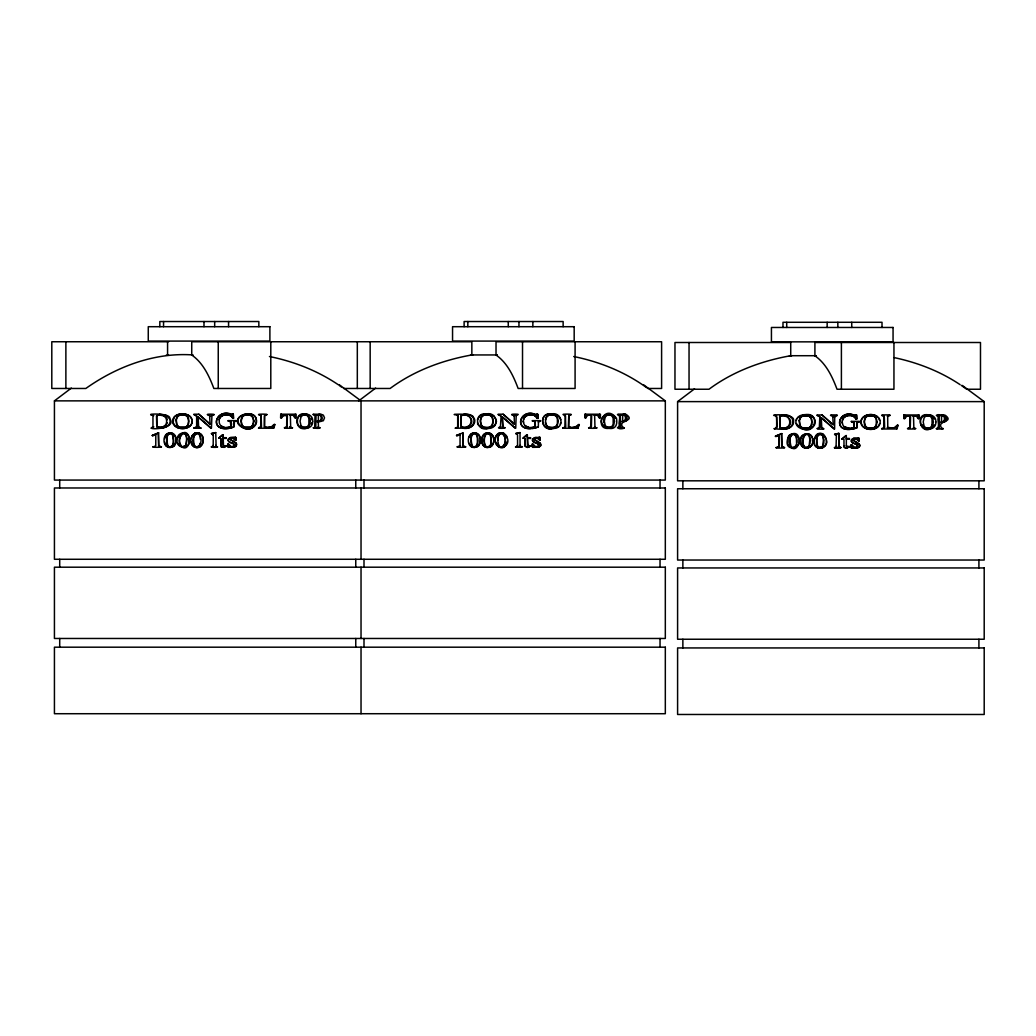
<?xml version="1.0" encoding="UTF-8"?>
<svg xmlns="http://www.w3.org/2000/svg" width="1036" height="1036" viewBox="0 0 1036 1036"><rect width="100%" height="100%" fill="white"/><g stroke="black" fill="none" stroke-linecap="round" stroke-linejoin="round"><path stroke-width="1.5" d="M228.606 443.991L231.106 446.736L234.512 445.998C235.055 442.113 226.573 443.537 228.296 438.966L230.316 437.58L235.703 437.412L235.638 440.313L235.457 437.412M536.311 437.943L534.796 438.319L534.317 439.743L540.248 443.097L540.559 445.726L538.5 447.241L532.53 447.332L532.375 443.991L533.657 445.234A3.743 3.717 -90 0 0 536.842 446.93L539.031 445.998C539.575 442.1 531.028 443.563 532.763 438.966L534.796 437.58L539.976 437.412L539.911 440.313L539.73 437.412M851.76 444.755L854.26 447.487L857.678 446.762C858.209 442.877 849.727 444.302 851.462 439.717L853.483 438.345L858.857 438.176L858.792 441.077L858.611 438.176M153.807 426.832C141.984 429.992 176.081 430.199 170.383 419.541L165.812 415.229L159.453 414.219M151.256 428.218L153.406 427.389M456.889 427.687L455.102 428.218L466.006 428.127M773.996 428.554C779.525 429.642 794.871 430.6 793.55 420.305C795.039 412.742 764.205 414.827 776.56 415.812L776.974 427.596L774.423 428.982M295.636 417.806L294.224 415.345L289.549 415.125L293.395 415.345L294.794 417.806L296.128 417.806L296.128 414.219L280.73 414.219L280.588 417.806L281.792 417.806L283.385 415.345L287.399 415.112L287.076 427.402C277.609 428.645 299.236 428.438 289.899 427.415L289.523 426.78M281.429 414.219L281.287 417.806L280.73 414.219M599.922 417.806L598.51 415.345L593.835 415.125L597.681 415.345L599.08 417.806L600.414 417.806L600.414 414.219L585.016 414.219L584.874 417.806L586.078 417.806L586.752 415.954L588.383 415.164M585.716 414.219L585.573 417.806L585.016 414.219M918.802 418.57L917.378 416.096L912.716 415.889L916.549 416.096L917.948 418.57L919.295 418.57L919.295 414.97L903.897 414.97L903.755 418.57L904.959 418.57L906.539 416.109L910.566 415.876L910.243 428.153C900.763 429.409 922.39 429.189 913.053 428.179L915.798 428.554M904.596 414.97L904.454 418.57L903.897 414.97M796.529 442.67L796.464 437.231M809.854 444.03L809.841 437.231M191.22 438.526L192.036 435.884L194.651 433.411C203.289 430.898 203.095 449.637 194.483 447.008L191.971 444.573L191.22 441.828M203.069 439.847C203.962 444.716 199.197 449.171 194.483 447.008L199.689 446.995L196.27 446.853A2.551 2.538 89.9 0 1 194.522 445.493C193.046 441.155 192.515 431.675 199.715 433.385C206.604 436.778 202.603 450.712 194.328 447.008C187.503 443.499 191.388 429.772 199.715 433.385L194.651 433.411C198.239 431.779 202.823 434.226 202.978 438.28M502.745 447.358C517.068 441.258 497.189 422.558 495.208 440.132M826.314 440.611C827.881 447.151 818.31 451.359 815.138 445.325M787.761 439.29L787.761 442.579M497.876 440.145C498.51 423.957 511.318 441.194 502.279 446.853M814.089 440.883C816.899 421.807 836.764 445.014 820.085 448.238C805.386 446.464 820.888 422.83 826.132 439.044M864.166 420.538L864.49 424.682A5.711 5.581 -89.9 0 0 867.818 428.088L873.037 428.088A5.698 5.426 -90 0 0 876.275 424.682L876.275 419.269A5.698 5.426 90 0 0 873.037 415.876L867.818 415.876A5.711 5.594 89.9 0 0 865.034 418.155L864.49 419.269M219.256 419.826L219.256 422.649A5.724 5.698 -90 0 0 221.199 425.99C224.592 429.072 234.071 428.645 230.937 421.911L228.037 420.629L236.286 420.629L233.929 421.885L233.812 426.819A17.858 17.754 -89.4 0 1 228.127 428.438C208.106 430.691 216.446 407.433 232.452 414.581L233.281 414.011L233.579 418.324L232.776 418.324C230.808 413.908 224.449 413.765 221.069 416.498A5.763 5.737 90 0 0 219.166 419.826A5.75 5.724 -90 0 1 221.173 416.498C224.592 413.765 230.989 413.882 232.996 418.324M523.322 421.225L523.543 419.826A5.763 5.737 90 0 1 525.343 416.498C528.736 413.765 535.094 413.908 537.062 418.324L537.865 418.324L537.567 414.011L537.632 418.324L537.567 414.011L535.949 414.776C519.722 407.368 513.338 431.455 532.595 428.438A18.182 18.078 90 0 0 538.332 426.819L538.448 421.885L540.572 420.629L532.323 420.629L535.223 421.911L535.34 426.677L534.472 427.13L529.37 427.661L525.485 425.99A5.724 5.698 -90 0 1 523.543 422.649L523.322 421.225L523.543 422.649M842.203 421.989L842.41 420.59A5.763 5.737 90 0 1 844.223 417.262C847.616 414.517 853.975 414.659 855.943 419.088L856.746 419.088L856.448 414.763L856.513 419.088L856.448 414.763L854.829 415.54C838.784 408.132 832.115 432.038 851.294 429.189A17.858 17.754 -89.4 0 0 856.979 427.583L857.316 422.636L859.453 421.38L851.191 421.38L854.104 422.675L854.221 427.428L853.353 427.894L848.108 428.425L844.262 426.754A5.724 5.698 -90 0 1 842.41 423.387L842.203 421.989L842.423 423.4M256.462 422.792C257.899 404.545 224.035 418.311 243.382 428.036C256.268 434.071 262.911 412.652 247.28 413.908M192.243 421.212C191.971 428.477 182.427 429.979 177.065 427.415M496.516 421.212L495.027 425.446L488.94 428.412M946.464 419.735L946.593 418.583M213.274 445.247L212.898 446.516C206.799 447.578 221.95 447.681 216.123 446.516L215.734 432.595L211.448 433.553L213.299 435.25M517.547 445.247L517.184 446.516C509.336 448.225 532.75 446.283 516.575 446.736L517.573 445.247L517.547 435.25L517.314 434.136L515.721 433.553L520.02 432.595L520.059 446.063L521.846 446.84L515.591 446.84M834.615 434.317L838.849 433.359L834.602 434.317L836.389 435.275L836.065 447.28C828.308 448.873 851.67 447.099 834.472 447.591L840.792 447.591L838.94 446.827L838.849 433.359L838.888 446.089L839.846 447.5M836.453 445.998L835.456 447.5M198.795 414.219L210.075 424.164L209.57 415.047C201.644 413.778 219.943 413.934 211.953 415.047L211.422 428.218L197.993 416.925L198.122 426.819L200.738 428.218M514.361 416.55L513.856 415.047C505.995 413.817 524.061 413.804 516.226 415.047L515.721 428.218L502.279 416.925L502.797 427.363C510.657 428.412 492.281 429.072 500.945 426.819M834.602 417.314L835.107 415.812C843.11 414.711 824.863 414.517 832.724 415.812L833.242 424.928L821.962 414.97L817.067 414.97L819.813 416.835L819.295 428.127C811.9 429.254 829.525 429.927 821.289 427.583L821.147 417.676L834.602 428.982L834.718 416.355L837.347 415.397M477.389 444.638L477.363 435.47M490.753 444.638L490.74 435.47M200.142 443.266L199.171 446.166L196.128 446.853A2.577 2.564 -90 0 1 194.354 445.493C188.915 438.293 199.702 426.185 200.324 439.199M318.233 421.885L318.531 427.363C324.346 429.163 307.834 428.075 315.76 427.363L316.032 415.514L313.144 414.219L321.005 414.27L323.349 415.138L324.527 417.832L323.323 420.771L317.171 421.885M507.251 441.608C502.214 458.741 486.247 435.25 501.476 432.944M932.063 424.682L932.063 419.269A5.698 4.261 90 0 0 929.525 415.876L925.446 415.876A5.711 4.649 90 0 0 924.539 416.433M164.607 438.526L166.058 434.848L169.062 433.061M603.807 418.518L603.548 422.649M274.514 424.527L271.069 427.22L264.322 427.156L264.53 415.06C273.737 413.74 251.865 413.921 261.098 414.983L261.486 426.715L258.508 428.218L273.621 428.218L274.411 424.527L272.999 428.218M570.564 427.389L568.363 426.741L568.816 415.06C578.062 413.765 556.073 413.856 565.371 414.983L565.76 426.715L562.794 428.218L577.907 428.218L578.697 424.527L577.272 428.218M887.282 416.407L887.684 415.812C896.904 414.491 875.032 414.685 884.252 415.747L884.64 427.48L881.662 428.982L896.775 428.982L897.564 425.291L896.632 427.751M232.452 414.581L231.663 414.776L233.281 414.011L233.346 418.324L233.061 414.011M536.739 414.581L537.101 414.011L536.519 414.581M855.619 415.332L855.982 414.776L855.399 415.332M545.299 419.787L546.153 417.404A5.711 5.594 89.9 0 1 548.938 415.112L554.156 415.125A5.698 5.426 90 0 1 557.394 418.518L557.394 423.918A5.698 5.426 -90 0 1 554.156 427.324L552.952 427.661M811.758 424.514L811.719 419.269A5.698 5.581 -89.9 0 0 808.391 415.876L803.133 415.876A5.711 5.594 -89.9 0 0 800.349 418.155L799.481 420.538L799.805 424.682A5.711 5.594 90 0 0 803.133 428.088L808.391 428.088A5.698 5.594 90 0 0 811.719 424.682M311.163 424.203L311.538 422.792M281.093 417.806L281.753 415.954M585.379 417.806L586.946 415.345L591.685 415.112L591.362 427.402C581.559 428.619 603.897 428.593 594.185 427.415L595.726 427.687M853.094 440.015L854.35 438.798L856.293 438.863L859.038 441.077L858.857 438.176M290.339 415.125L290.689 427.415M594.625 415.125L594.975 427.415M913.506 415.889L913.856 428.179M796.257 445.389L794.988 447.358L792.631 447.617A2.564 2.448 -90 0 1 790.947 446.257C790.222 442.618 788.759 436.48 792.669 434.291M809.634 445.389L808.339 447.358L805.943 447.617A2.551 2.499 90 0 1 804.208 446.257C801.165 442.359 804.415 429.5 809.608 436.234M166.9 423.815L167.314 422.584M560.269 424.203L560.748 422.792M879.629 423.543C877.259 432.672 859.362 430.587 861.317 420.396C863.778 412.082 879.849 412.691 880.25 421.963C879.784 430.834 865.461 431.714 861.538 424.967C857.769 415.863 871.289 411.771 877.246 416.666M173.31 418.233C168.428 430.911 193.849 432.465 192.074 419.632C190.456 413.96 183.255 413.144 178.373 414.4C176.625 414.788 173.336 416.925 173.685 418.207C175.019 415.695 177.816 414.387 180.536 414.037M173.685 418.233L173.193 422.792L175.654 426.534M486.881 413.908C472.856 411.862 475.654 432.621 488.681 428.412C499.805 428.244 497.409 411.564 486.596 413.908M477.479 419.632L479.927 415.902L484.822 414.037M796.477 418.984C792.087 430.095 812.237 433.346 815.047 423.543C817.145 412.755 797.487 411.797 796.36 420.396M273.621 428.218L275.045 424.527L273.88 424.527L271.885 426.702L268.712 427.389M577.907 428.218L579.331 424.527L574.747 427.22M896.775 428.982L898.212 425.291L897.047 425.291L895.039 427.454L891.866 428.14M314.724 427.363L314.996 415.514L313.144 414.633M622.817 427.363L621.755 427.363C630.069 427.829 613.817 431.183 619.36 425.511C618.052 422.533 621.406 416.912 618.453 414.75C614.853 413.804 624.812 414.115 626.197 414.439C636.402 421.794 616.964 419.412 622.817 427.363L623.387 427.674M941.206 428.438C948.743 428.93 932.478 429.513 937.321 428.451C940.053 425.848 937.114 420.461 938.24 417.171C934.278 413.079 940.947 415.294 945.078 415.203C955.283 422.558 935.845 420.176 941.698 428.127L942.268 428.438M617.43 427.79L620.046 427.363L620.409 425.511L620.318 415.514L617.43 414.633M936.311 428.554L938.927 428.127L939.276 426.262L939.199 416.278L936.311 415.397M469.178 437.114L471.199 434.006L473.348 433.061M788.059 437.878L790.067 434.77L793.524 433.695M178.101 437.114C193.033 418.984 192.592 461.434 178.075 443.304M627.583 418.984L626.521 420.771M318.402 415.177L318.324 420.953C324.41 422.364 322.856 412.419 317.34 415.177M622.688 415.177L622.61 420.953C628.697 422.364 627.143 412.419 621.626 415.177M941.556 415.941L941.478 421.717C946.71 423.53 946.774 413.895 941.556 415.941C938.914 415.617 945.13 415.527 944.431 418.026C944.949 420.124 943.187 422.144 940.999 421.846M934.33 424.967C921.652 441.789 911.395 408.223 931.74 415.786M158.793 414.97L156.488 415.76L156.786 427.169L162.626 427.026L166.213 424.877M157.783 415.035L156.837 416.64L156.837 425.628L157.899 427.376M463.079 414.97L460.761 415.76L461.059 427.169L465.281 427.337L469.528 425.796M462.056 415.035L461.124 416.64L461.124 425.628L462.185 427.376M781.947 415.721L779.642 416.511L779.94 427.933C784.679 429.383 791.931 426.469 790.468 420.538M284.291 427.79L286.674 426.767L286.791 415.643L282.142 415.604M589.86 427.7L591.064 425.654L591.064 415.643L589.652 415.022M907.458 428.554L909.828 427.518L909.945 416.407L908.52 415.786L904.92 416.718M258.637 427.79L260.981 426.715L261.111 416.55L260.593 414.983L258.521 414.633M564.866 427.363L565.384 416.55L564.102 414.724M883.747 428.114L884.135 416.304L881.675 415.397M154.493 446.697L155.763 445.791L155.788 435.094L152.24 435.457L158.637 432.841L158.754 445.83L161.266 446.788M458.767 446.697L460.049 445.791L460.075 435.094M457.161 446.788L460.489 445.791M777.647 447.448L778.93 446.542L779.007 435.664L779.37 446.542L776.029 447.552M255.996 424.203C247.85 437.619 226.612 418.402 245.571 414.037M470.486 424.877C474.579 419.645 468.233 413.662 462.626 414.97M540.572 421.069L538.215 421.885M859.453 421.833L857.083 422.636L856.979 427.583M477.078 445.558L476.12 446.594M234.499 421.393L234.045 426.819A18.182 18.078 90 0 1 228.309 428.438C208.935 431.3 215.708 407.342 231.883 414.776M527.492 437.697L526.858 434.809L523.05 438.137L525.071 438.409L525.226 446.218L527.453 447.435L531.028 445.843L527.441 445.493L527.376 438.409L530.561 438.409L530.561 437.697L527.376 437.697L527.376 434.809M846.373 435.573L842.009 439.16M222.688 434.809L218.764 438.137L220.785 438.409L221.393 446.904L224.255 447.345L226.742 445.843L223.776 446.166L223.09 444.82L223.09 438.409L226.275 438.409M490.442 445.558L488.759 446.853M526.974 434.809L523.05 438.137M845.855 435.573L841.918 438.901M578.8 424.527L576.78 426.702L572.999 427.389M897.681 425.291L894.223 427.972L887.23 427.492M267.003 414.633L265.074 415.06L264.53 416.55L264.607 426.741L266.278 427.389M571.289 414.633L569.347 415.06L568.803 416.55L568.803 425.977L569.658 427.324M890.157 415.397L888.228 415.812L887.684 417.314L887.774 427.492L889.432 428.14M817.067 428.554L819.437 428.127L819.955 426.625L819.955 416.835L817.067 415.397M152.965 427.389L152.952 415.047C142.722 413.934 169.891 412.548 169.852 418.194M456.449 427.687L458.093 426.832L458.236 416.511L457.679 415.047L456.423 414.75M500.414 427.363L501.074 416.071L498.186 414.219L503.198 414.219L514.361 424.164M775.317 428.438L776.663 426.677L776.663 417.275L775.304 415.514M211.564 415.591L214.18 414.633M515.85 415.591L517.068 414.776M946.049 420.733L944.547 422.079L940.805 422.584M235.366 440.313L233.346 438.099L231.391 438.034L230.121 439.251L236.221 443.097L236.804 444.599L235.703 446.645L228.244 447.332L228.088 443.991L229.37 445.234A3.743 3.717 -90 0 0 232.556 446.93L234.745 445.998C235.289 442.1 226.754 443.563 228.477 438.966L230.51 437.58L235.263 437.412M538.021 437.58L539.549 437.412M858.184 438.176L858.43 438.176M228.891 447.086L234.214 447.241L236.273 445.726L235.962 443.097L229.927 439.251L231.183 438.034L233.126 438.099L235.884 440.313L235.703 437.412M533.177 447.086L533.618 447.021M859.556 444.561C861.304 451.113 843.278 446.594 857.497 448.018C864.581 444.496 853.897 442.45 853.431 439.497L856.513 438.863L858.533 441.077M478.075 446.386C481.598 443.356 481.74 433.76 475.563 433.048M797.668 417.741C824.941 402.784 815.28 445.622 796.36 423.543M528.813 446.244L530.872 445.843L528.412 447.345M846.373 439.16L846.321 446.257L849.908 446.594L846.451 448.2L844.003 446.982L843.952 439.16L841.918 439.16M643.421 384.667L665.319 400.867L665.319 480.069L54.429 480.069L54.429 400.867L71.342 388.111M358.715 400.867L375.628 388.111M962.302 385.431L984.2 401.618L984.2 480.821L677.596 480.821L677.596 401.618L694.508 388.863M558.365 426.534L553.263 428.438M173.685 446.438C177.532 443.045 177.337 433.903 171.277 433.048M315.76 427.363L313.144 427.79M535.34 426.677L532.077 427.7M854.221 427.428L850.957 428.464M231.067 426.677L225.084 427.661L221.095 425.99M218.764 438.137L222.572 434.809L223.206 437.697M308.573 427.415C293.123 434.848 293.11 407.601 308.573 415.035M612.859 427.415C591.724 434.615 603.535 401.023 616.459 418.233C620.344 439.873 587.334 421.846 608.171 414.011M538.733 447.241C545.622 443.563 534.952 441.75 534.55 438.733L537.412 438.099L540.17 440.313L539.976 437.412M158.637 432.841L152.24 435.457M465.54 446.788L463.04 445.83L462.924 432.841L456.526 435.457L458.909 435.185M784.42 447.552L781.921 446.594L781.804 433.605L775.407 436.208L778.489 435.742M781.804 433.605L775.407 436.208M565.371 427.363L562.794 427.79M884.252 428.114L881.662 428.554M456.526 435.457L459.673 434.317M152.525 435.858L155.4 434.913M456.811 435.858L459.608 434.978M775.692 436.609L779.007 435.664M169.503 433.54C165.592 435.716 167.068 441.867 167.78 445.493A2.564 2.448 -90 0 0 169.477 446.853M473.789 433.54C469.878 435.716 471.354 441.867 472.066 445.493A2.564 2.448 -90 0 0 473.763 446.853M212.289 446.736L217.56 446.84L211.305 446.84L213.17 446.063L213.274 435.25M234.253 421.393L236.286 421.069M499.74 427.648L500.556 427.363M302.292 415.125L306.358 415.125A5.698 4.261 90 0 1 308.896 418.518L308.896 423.918A5.698 4.273 -90 0 1 306.358 427.324L302.292 427.324A5.711 4.636 -90 0 1 300.608 426.003M171.212 447.358L172.403 446.995M475.498 447.358L476.69 446.995M489.212 447.358C495.972 445.843 495.519 432.711 487.956 432.944C479.396 432.724 480.108 449.287 488.953 447.358C495.778 445.868 495.299 432.672 487.684 432.944C479.629 432.659 479.448 447.733 487.555 447.474M468.026 427.881C473.102 427.505 477.195 421.121 473.258 417.016C473.128 412.768 445.519 414.517 456.863 414.75M321.393 421.315L317.638 421.82M625.666 421.315L621.924 421.82M488.267 427.661L489.51 427.324A5.698 5.594 90 0 0 492.838 423.918L492.838 418.518A5.698 5.581 -89.9 0 0 489.51 415.125L484.252 415.125A5.711 5.594 -89.9 0 0 481.468 417.404L480.6 419.787L480.924 423.918A5.711 5.594 90 0 0 484.252 427.324L489.264 427.324A5.75 5.633 -90 0 0 492.074 425.045L493.058 421.212L492.074 417.404A5.75 5.633 -90 0 0 489.264 415.125L483.941 415.125A5.763 5.646 -90 0 0 481.131 417.404L480.147 421.212L481.131 425.045A5.763 5.646 -90 0 0 483.941 427.324L486.596 427.777M519.968 432.595L515.734 433.553M215.734 432.595L211.435 433.553M343.525 388.474L390.106 388.474C414.063 370.694 442.644 360.152 471.846 354.947L471.846 341.75L191.738 341.75L191.738 355.011L193.046 354.947C154.765 352.188 116.744 366.55 85.82 388.474L51.8 388.474L51.8 341.75L168.57 341.75M790.727 355.711C761.525 360.904 732.931 371.445 708.987 389.238L674.967 389.238L674.967 342.502L790.727 342.502L790.727 355.711L816.213 355.711L814.905 355.775L814.905 342.502L980.483 342.502L980.483 389.238L966.692 389.238L961.356 385.431M549.857 414.037C538.681 414.18 541.388 430.665 551.929 428.541M622.131 421.095C626.741 421.885 626.638 413.752 621.963 415.022M459.168 434.978L460.126 434.913M538.616 447.254L535.198 447.228M166.187 355.231L168.57 354.947M470.461 355.231L472.843 354.947M789.341 355.995L791.724 355.711M536.104 437.399L532.582 438.966C530.859 443.537 539.342 442.113 538.798 445.998L535.392 446.736L532.892 443.991M170.331 433.449C164.918 433.877 166.641 441.893 167.392 445.493A2.577 2.46 -90 0 0 169.088 446.853C175.317 447.707 173.698 438.409 172.766 434.719L170.746 433.527M474.617 433.449C469.191 433.877 470.914 441.893 471.678 445.493A2.577 2.46 -90 0 0 473.374 446.853L474.592 446.943M200.842 428.218L193.9 428.218L196.27 427.363L196.788 425.861L196.788 416.071L193.9 414.219L198.912 414.219L210.075 424.164M193.9 427.79L196.27 427.363L196.646 425.861L196.646 416.071L193.9 414.633M169.93 446.943C174.942 445.998 173.116 438.319 172.39 434.719M474.216 446.943C479.137 446.024 478.93 435.742 475.032 433.527M317.676 415.022C322.766 413.727 322.17 422.701 317.262 420.953L318.324 420.953M170.357 432.944C162.004 432.271 161.823 448.135 170.228 447.474M474.643 432.944C466.291 432.271 466.109 448.135 474.514 447.474M169.852 447.474L172.779 446.995C176.599 444.03 177.065 437.075 173.323 433.903M474.138 447.474L477.052 446.995C481.092 443.9 481.507 435.923 476.702 433.385M780.496 415.799C791.53 412.406 793.537 429.94 781.882 428.205M551.929 413.908C537.982 411.836 540.65 432.556 553.651 428.438C565.099 428.451 562.185 411.59 551.553 413.908M152.875 446.788L155.374 446.425M158.715 427.441C169.554 429.344 169.088 412.639 158.353 414.97M463.001 427.441C472.274 429.513 474.436 414.75 464.607 415.06M647.811 388.474L661.603 388.474L661.603 341.75L496.024 341.75L496.024 355.011L497.332 354.947L471.846 354.947M158.689 428.218C163.83 428.852 171.406 425.861 170.008 419.541M462.975 428.218C476.69 430.678 478.373 412.276 463.74 414.219M781.856 428.982C795.557 431.442 797.254 413.027 782.62 414.97M54.429 400.867L665.319 400.867M677.596 401.618L984.2 401.618M150.816 414.633L153.807 415.617M207.342 414.633L209.557 415.047L210.075 416.55M511.629 414.633L514.232 415.591L514.361 424.164L503.082 414.219M314.724 414.996L315.76 414.996M457.679 415.047L457.692 427.389M619.01 414.996L620.046 414.996M830.496 415.397L832.711 415.812L833.242 417.314M937.891 415.76L938.927 415.76M500.932 416.071L498.186 414.633M779.914 416.019L780.095 427.402L781.066 428.14M532.323 421.069L534.874 421.406M228.037 421.069L230.588 421.406M851.372 421.833L853.755 422.157M477.596 424.203L481.351 427.415L486.881 428.541M538.332 426.819L538.098 426.819A17.858 17.754 -89.4 0 1 532.413 428.438M198.511 427.363L200.842 427.79M286.325 427.402L287.076 427.402M318.531 427.363L317.469 427.363L320.098 427.79M502.797 427.363L505.128 427.79M570.007 427.389L573.581 427.389M590.598 427.402L591.362 427.402M619.01 427.363L620.046 427.363M289.899 427.415L292.631 427.79M588.577 427.79L589.316 428.218M596.917 427.79L596.114 428.218M624.371 427.79L623.309 428.218M909.478 428.153L910.243 428.153M937.891 428.127L938.927 428.127M943.252 428.554L942.19 428.982M462.924 432.841L462.937 446.451C472.533 447.293 454.338 447.694 457.601 446.788M846.244 438.448L849.442 438.448L849.287 439.16M846.244 439.16L849.442 439.16M852.045 447.85L851.411 448.083L851.242 444.755L852.537 445.998A3.743 3.717 -90 0 0 855.723 447.681L857.912 446.762C858.443 442.864 849.908 444.315 851.644 439.717L853.677 438.345L857.886 438.526M223.375 445.933L226.742 445.843M153.315 446.788C150.052 447.694 168.246 447.293 158.65 446.451L158.197 432.841M776.482 447.552C773.219 448.446 791.413 448.044 781.817 447.215L781.351 433.605M782.258 415.734L787.114 416.627L790.054 419.295M159.104 414.983L163.96 415.876L166.187 417.469M942.048 414.97L945.441 415.902M623.167 414.219L625.278 414.27M318.881 414.219L321.626 414.737M530.536 428.541C512.263 428.813 522.131 407.653 536.156 414.776M182.31 413.908C186.169 413.817 190.844 415.501 191.88 419.632M553.263 414.011L558.365 415.902L560.748 419.632M849.883 428.528L844.366 426.754M835.042 434.693L836.363 435.275M211.875 433.942L213.196 434.524M551.929 427.777L549.274 427.324A5.763 5.633 -90 0 1 546.464 425.045L545.493 421.212L546.464 417.404A5.763 5.633 -90 0 1 549.274 415.125L554.558 415.125A5.75 5.478 -90 0 1 557.29 417.404L558.249 421.212L557.29 425.045A5.75 5.478 -90 0 1 554.558 427.324L548.938 427.324A5.711 5.581 -89.9 0 1 547.85 426.78M608.624 413.908L613.947 415.902M474.255 432.944L475.938 433.048M169.982 432.944L172.792 433.385M793.11 434.201C798.355 435.094 798.251 448.2 792.255 447.617A2.577 2.46 -90 0 1 790.559 446.257C787.36 442.126 790.96 429.422 796.244 436.234M474.242 433.449L477.052 434.719M169.956 433.449L172.352 434.162M909.686 415.786L910.566 415.876M590.805 415.022L591.685 415.112M286.519 415.022L287.399 415.112M501.282 446.943L500.414 446.853A2.577 2.564 -90 0 1 498.64 445.493C497.319 441.155 496.84 431.675 503.988 433.385L506.474 435.729L507.251 438.28M487.632 446.943L486.778 446.853A2.577 2.525 -90 0 1 485.029 445.493C483.423 441.841 483.281 430.937 489.73 434.162C491.465 437.632 492.773 446.969 487.062 446.853A2.551 2.499 90 0 1 485.327 445.493C483.152 441.815 484.33 429.849 490.416 434.719M527.57 447.435L525.122 446.218L524.967 438.409M488.681 414.037L493.641 415.902L496.166 419.632M894.146 357.601C917.52 362.548 940.196 371.328 960.1 384.654M573.737 356.526C599.844 361.81 625.135 372.002 646.736 387.723M269.451 356.526C293.874 361.46 317.495 370.707 338.189 384.667M855.037 415.54C838.862 408.106 832.089 432.064 851.462 429.189A18.182 18.078 90 0 0 857.212 427.583M529.228 427.661L525.381 425.99M502.693 433.048L503.885 433.385L498.938 433.411C507.485 430.898 507.239 449.52 498.769 447.008L496.257 444.573L495.506 441.828M499.974 447.358L498.769 447.008L503.975 446.995L500.556 446.853A2.551 2.538 89.9 0 1 498.808 445.493L498.238 443.434M794.444 433.812C811.874 445.752 779.473 457.239 788.823 435.599C805.244 424.643 799.494 461.046 788.033 444.068M473.193 447.358L471.056 446.425L469.153 443.304M168.907 447.358L165.954 445.61L164.594 441.828M821.678 428.127L823.905 428.982M625.135 414.439L625.912 414.737M216.628 446.736L215.734 445.338M537.632 438.099L539.652 440.313M528.062 446.166L527.492 438.409M814.905 355.775C826.197 363.623 832.309 376.728 837.023 389.238L893.951 389.238L893.951 342.502M496.024 355.011C507.329 362.859 513.442 375.977 518.142 388.474L575.084 388.474L575.084 341.75M191.738 355.011C203.043 362.859 209.155 375.977 213.856 388.474L270.797 388.474L270.797 341.75M339.135 384.667L361.033 400.867L361.033 480.069M339.264 385.431L341.388 386.959M226.236 445.558L224.126 447.345L221.29 446.904L220.681 438.409M859.129 443.848L853.198 440.507M834.019 428.982L821.276 417.676L821.794 428.127M515.138 428.218L502.395 416.925L502.913 427.363M210.852 428.218L198.122 416.925L198.64 427.363M832.18 423.983L822.079 414.97M853.56 422.157L854.014 427.428M534.68 421.406L535.146 426.677M230.393 421.406L230.86 426.677M856.163 419.088C854.143 414.646 847.759 414.529 844.327 417.262A5.75 5.724 -90 0 0 842.41 420.59M537.283 418.324C535.275 413.882 528.878 413.765 525.446 416.498A5.75 5.724 -90 0 0 523.543 419.826M520.396 446.516L520.02 445.338M878.36 417.741L879.629 420.396M801.696 445.325C806.215 452.784 816.018 444.573 812.328 437.671C809.116 428.917 797.189 436.48 801.229 444.068M223.504 445.933L223.206 438.409M933.695 417.741L934.33 418.984M614.827 416.99L615.449 418.233M477.479 422.792L477.959 424.203M166.887 418.531L167.301 419.774M946.308 417.029L946.528 417.754M627.428 416.278L627.648 417.003M311.163 418.233L311.538 419.632M545.299 422.649L545.622 423.918A5.711 5.581 -89.9 0 0 546.917 426.003M814.374 442.579L814.659 444.068M843.952 445.985L844.547 447.669L846.334 448.2L849.753 446.594L847.072 446.917L846.373 445.584M851.242 444.755L851.579 448.083L851.424 444.755M532.375 443.991L532.711 447.332L532.543 443.991M228.088 443.991L228.425 447.332L228.257 443.991M978.916 480.821L978.916 488.746M978.916 560.036L978.916 567.948M978.916 639.238L978.916 647.94M918.44 414.97L918.44 418.57M882.012 327.467L882.012 322.287L782.983 322.287L782.983 327.467M851.734 322.287L851.734 327.467M846.244 435.573L846.373 438.448M841.4 342.502L841.4 389.238M837.839 322.287L837.839 327.467M827.155 322.287L827.155 327.467M786.712 322.287L786.712 327.467M689.044 342.502L689.044 389.238M682.866 480.821L682.866 488.746M682.866 560.036L682.866 567.948M682.866 639.238L682.866 647.94M660.036 480.069L660.036 487.982M660.036 559.272L660.036 567.197M660.036 638.474L660.036 647.189M599.559 414.219L599.559 417.806M563.131 326.703L563.131 321.523L464.115 321.523L464.115 326.703M532.854 321.523L532.854 326.703M530.406 437.697L530.406 438.409M522.52 341.75L522.52 388.474M518.958 321.523L518.958 326.703M508.275 321.523L508.275 326.703M467.832 321.523L467.832 326.703M370.163 341.75L370.163 388.474M363.999 480.069L363.999 487.982M363.999 559.272L363.999 567.197M363.999 638.474L363.999 647.189M361.033 487.982L361.033 559.272M361.033 567.197L361.033 638.474M361.033 647.189L361.033 713.713M357.316 341.75L357.316 388.474M355.762 480.069L355.762 487.982M355.762 559.272L355.762 567.197M355.762 638.474L355.762 647.189M295.273 414.219L295.273 417.806M258.845 326.703L258.845 321.523L159.829 321.523L159.829 326.703M228.567 321.523L228.567 326.703M226.12 438.409L226.275 437.697L223.09 437.697L223.09 434.809M218.246 341.75L218.246 388.474M214.672 321.523L214.672 326.703M203.988 321.523L203.988 326.703M167.573 341.75L167.573 354.947M163.546 321.523L163.546 326.703M65.877 341.75L65.877 388.474M59.712 480.069L59.712 487.982M59.712 559.272L59.712 567.197M59.712 638.474L59.712 647.189M605.671 426.78A5.711 4.636 -90 0 0 606.565 427.324L610.644 427.324A5.698 4.273 -90 0 0 613.183 423.918L613.183 418.518A5.698 4.261 90 0 0 610.644 415.125L606.565 415.125A5.711 4.649 90 0 0 604.26 417.404M604.882 426.003A5.711 4.636 -90 0 1 604.26 425.045M923.762 426.767A5.711 4.636 -90 0 0 925.446 428.088L930.483 428.088A5.75 4.299 -90 0 0 932.633 425.796L933.384 421.963L932.633 418.155A5.75 4.312 -90 0 0 930.483 415.876L926.365 415.876A5.763 4.688 -90 0 0 924.034 418.155L923.218 421.963L924.034 425.796A5.763 4.675 90 0 0 926.365 428.088L929.525 428.088A5.698 4.273 -90 0 0 932.063 424.682M923.141 425.796A5.711 4.636 -90 0 1 922.688 424.682M300.608 416.446A5.711 4.649 90 0 1 301.385 415.669M186.869 439.199L186.169 445.558L182.776 446.853A2.551 2.499 90 0 1 181.054 445.493C175.719 438.396 186.234 426.159 186.869 439.199M186.622 439.199L185.923 445.558L182.491 446.853A2.577 2.525 -90 0 1 180.756 445.493C175.369 438.357 185.988 426.172 186.622 439.199M809.789 439.95L809.077 446.309L805.658 447.617A2.577 2.525 -90 0 1 803.91 446.257C798.536 439.109 809.155 426.923 809.789 439.95M823.49 439.95L822.454 446.917L817.65 447.772L822.856 447.746L819.295 447.617A2.577 2.564 -90 0 1 817.521 446.257C815.85 442.566 815.811 431.662 822.299 434.913C824.371 438.357 825.355 447.953 819.437 447.617A2.551 2.538 89.9 0 1 817.689 446.257C816.213 441.919 815.682 432.426 822.869 434.149L817.818 434.175L822.403 434.913L823.49 439.95M189.342 439.847C191.038 450.634 173.983 448.808 177.467 438.526C177.687 430.393 190.779 431.908 189.342 439.847M812.509 440.611C814.438 450.038 798.782 450.647 800.53 440.883C798.989 431.805 813.882 431.585 812.509 440.611M310.217 421.212L309.466 425.045A5.75 4.299 -90 0 1 307.316 427.324L303.211 427.324A5.763 4.675 -90 0 1 300.867 425.045L300.051 421.212L300.867 417.404A5.763 4.688 -90 0 1 303.211 415.125L307.316 415.125A5.75 4.312 -90 0 1 309.466 417.404L310.217 421.212M614.503 421.212L613.752 425.045A5.75 4.299 -90 0 1 611.603 427.324L607.485 427.324A5.763 4.675 90 0 1 605.154 425.045L604.338 421.212L605.154 417.404A5.763 4.688 -90 0 1 607.485 415.125L611.603 415.125A5.75 4.312 -90 0 1 613.752 417.404L614.503 421.212M253.535 421.212L253.108 423.918A5.698 5.426 -90 0 1 249.883 427.324L244.651 427.324A5.711 5.581 -89.9 0 1 241.336 423.918L241.012 419.787L241.867 417.404A5.711 5.594 89.9 0 1 244.651 415.112L249.883 415.125A5.698 5.426 90 0 1 253.108 418.518L253.535 421.212M253.962 421.212L253.004 425.045A5.75 5.478 -90 0 1 250.272 427.324L244.988 427.324A5.763 5.633 -90 0 1 242.191 425.045L241.207 421.212L242.191 417.404A5.763 5.633 -90 0 1 244.988 415.125L250.272 415.125A5.75 5.478 -90 0 1 253.004 417.404L253.962 421.212M877.116 421.963L876.171 425.796A5.75 5.478 -90 0 1 873.439 428.088L868.155 428.088A5.763 5.633 -90 0 1 865.345 425.796L864.361 421.963L865.345 418.155A5.763 5.633 -90 0 1 868.155 415.876L873.439 415.876A5.75 5.478 -90 0 1 876.171 418.155L877.116 421.963M176.327 419.787L176.651 423.918A5.711 5.594 90 0 0 179.966 427.324L185.237 427.324A5.698 5.594 90 0 0 188.565 423.918L188.565 418.518A5.698 5.581 -89.9 0 0 185.237 415.125L179.966 415.125A5.711 5.594 -89.9 0 0 177.182 417.404L176.327 419.787M175.978 419.787L176.845 425.045A5.763 5.646 -90 0 0 179.668 427.324L184.978 427.324A5.75 5.633 -90 0 0 187.788 425.045L188.785 421.212L187.788 417.404A5.75 5.633 -90 0 0 184.978 415.125L179.668 415.125A5.763 5.646 -90 0 0 176.845 417.404L175.978 419.787M799.132 420.538L800.012 425.796A5.763 5.646 -90 0 0 802.822 428.088L808.132 428.088A5.75 5.633 -90 0 0 810.955 425.796L811.939 421.963L810.955 418.155A5.75 5.633 -90 0 0 808.132 415.876L802.822 415.876A5.763 5.646 -90 0 0 800.012 418.155L799.132 420.538M312.678 421.212C313.442 430.924 296.801 430.756 297.384 421.212C296.814 411.706 313.429 411.525 312.678 421.212M935.845 421.963C936.609 431.688 919.968 431.507 920.551 421.963C919.981 412.457 936.583 412.289 935.845 421.963M269.891 326.703L148.265 326.703L148.265 341.09L269.891 341.09L269.891 326.703M574.177 326.703L452.551 326.703L452.551 341.09L574.177 341.09L574.177 326.703M893.058 327.467L771.432 327.467L771.432 341.854L893.058 341.854L893.058 327.467M665.319 487.982L54.429 487.982L54.429 559.272L665.319 559.272L665.319 487.982M984.2 488.746L677.596 488.746L677.596 560.036L984.2 560.036L984.2 488.746M665.319 567.197L54.429 567.197L54.429 638.474L665.319 638.474L665.319 567.197M984.2 567.948L677.596 567.948L677.596 639.238L984.2 639.238L984.2 567.948M665.319 647.189L54.429 647.189L54.429 713.713L665.319 713.713L665.319 647.189M984.2 647.94L677.596 647.94L677.596 714.477L984.2 714.477L984.2 647.94"/></g></svg>
